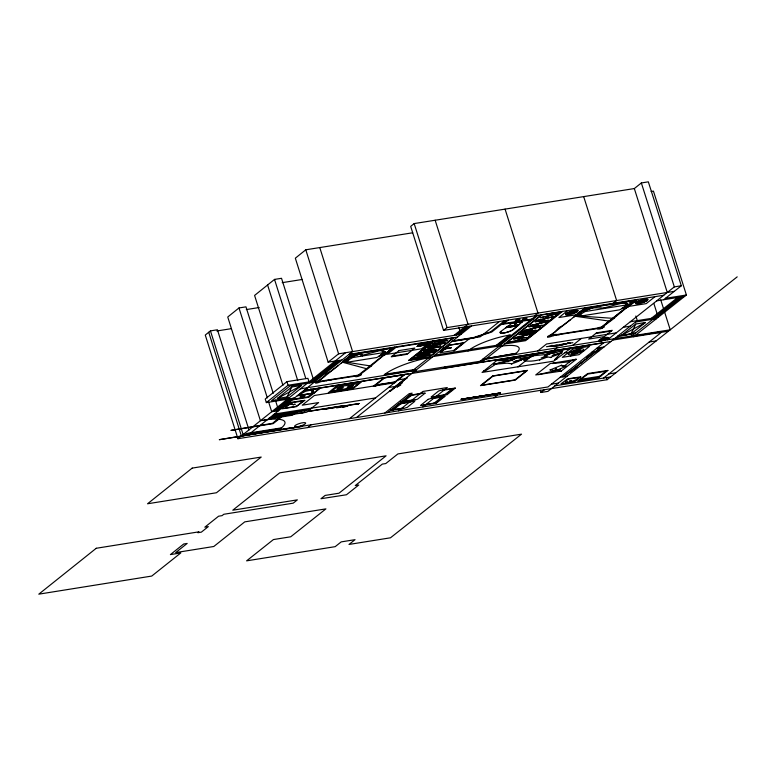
<?xml version="1.0" encoding="UTF-8"?>
<svg xmlns="http://www.w3.org/2000/svg" width="776" height="776" viewBox="0 0 776 776"><rect width="100%" height="100%" fill="white"/><g stroke="black" fill="none" stroke-linecap="round" stroke-linejoin="round"><path stroke-width="1.16" d="M449.644 348.007L448.848 348.443L451.118 347.755M450.022 348.036L442.155 349.442M516.224 323.611L514.866 324.009L516.069 323.514M522.51 321.759L511.481 323.485L508.057 326.298A36.365 8.517 -17 0 0 518.795 324.581L522.539 321.827M538.631 374.536L555.247 370.715M571.058 380.647L569.545 381.123L571.02 380.57M304.91 395.731C301.204 395.003 307.257 395.44 303.193 396.72M422.251 344.525L423.095 342.73M304.822 400.329L290.709 402.337M442.359 350.325L443.6 349.714L440.671 350.626M287.091 396.953L291.776 387.001L301.505 385.439L287.091 396.953L277.371 398.505L291.776 387.001M318.044 381.123L318.073 381.152A4.317 1.009 -16.9 0 0 315.328 382.859A2.464 0.582 -16.9 0 0 317.724 382.801A5.636 1.319 -16.9 0 0 319.925 382.035A2.183 0.514 -16.9 0 1 322.467 381.404A9.613 2.25 -16.9 0 0 327.084 380.638L326.512 380.589L331.265 379.823L328.539 380.25M630.907 334.019L635.777 324.029L645.477 322.486L630.907 334.019L621.207 335.562L635.777 324.029M443.077 389.697L455.289 388.107L447.18 394.596L433.784 397.07A2.891 0.679 -17 0 0 434.036 396.817L434.482 396.565M358.095 403.704L358.716 403.743L323.97 409.272L359.065 403.462M390.435 391.288L389.387 391.453M451.108 347.803L449.828 348.414M596.977 377.67L595.832 378.019L596.967 377.631M422.425 393.044A2.891 0.679 -17 0 0 422.222 393.257L421.659 393.548A78.231 18.294 -17 0 1 410.194 395.547M403.452 408.234L403.336 408.176A77.959 18.197 -16.9 0 0 392.316 409.767L391.802 409.854M432.649 398.001L444.823 396.42L436.723 402.899L423.318 405.392A2.891 0.679 -16.9 0 0 423.589 405.12L424.035 404.868M434.036 396.817L433.406 396.934M449.682 348.453L450.759 347.861L449.935 347.9M567.547 382.18L566.393 382.549L567.498 382.151M414.694 401.405L413.171 401.318M515.186 324.077L515.836 323.592M550.203 369.939L561.455 365.253M413.841 399.873L413.666 400.067A2.891 0.679 -16.9 0 0 413.259 400.338L400.901 401.987M349.103 388.757L348.928 388.543A2.173 0.504 -16.9 0 1 349.986 388.291M505.903 327.676L500.743 331.507A7.343 1.717 -17 0 0 503.886 333.011A7.343 1.717 -17 0 0 513.324 329.499L517.844 325.707L505.758 327.685L507.834 326.104M567.392 314.988L568.721 313.358M637.251 303.843L638.59 302.213M609.005 338.035L603.165 339.248M304.852 395.818L304.24 396.264M390.464 391.094L407.468 377.505L389.717 391.346L390.551 390.997M533.791 355.583L533.51 355.883A47.055 10.98 -17 0 0 524.081 360.015L523.548 359.986M560.757 353.167L554.51 359.792L556.838 359.259M483.632 370.957L485.669 370.724L494.836 364.807M425.073 393.17L423.618 393.005M332.594 391.395L332.419 391.259A2.483 0.582 -16.9 0 1 333.292 391.065L335.562 390.667L334.883 391.007M561.203 352.75L562.629 351.47M556.256 370.521L559.331 369.977L560.602 368.959M517.815 325.774L519.678 324.222M393.413 347.745L386.661 353.274A23.784 5.577 -17 0 1 384.042 355.224A32.563 7.624 -17 0 0 381.792 356.96L373.363 363.983A14.472 3.395 -17 0 0 371.752 365.709L360.132 374.488L360.985 374.187A4.317 1.009 -16.9 0 1 359.404 375.826A2.512 0.592 -16.9 0 1 356.349 376.69A5.044 1.183 -17 0 1 355.146 376.399M553.298 346.038L553.822 345.96A13.929 3.259 -17 0 0 564.375 344.263L565.752 343.846M445.977 347.667C444.153 349.171 447.568 346.688 445.977 347.667L443.988 347.978M636.378 300.07L629.569 305.608A23.804 5.568 -17 0 1 626.93 307.558A32.592 7.614 -17 0 0 624.661 309.294L616.163 316.336A14.482 3.385 -17 0 0 614.524 318.063L602.826 326.861L603.65 326.57A4.161 0.97 -17 0 1 602.021 328.19M412.677 232.79L305.783 249.794L295.336 258.185L328.151 362.169L342.138 359.928M248.999 429.991L217.425 329.771L210.451 330.886L205.271 335.048L237.922 438.712L607.075 379.716L737.2 276.857M273.23 393.316L245.973 306.85L238.989 307.956L227.746 316.996L260.426 420.728L267.41 419.612M313.194 378.717L281.523 278.293L274.529 279.409L254.586 295.433L282.92 385.303M663.693 299.72L681.318 285.772L648.338 181.836L641.354 182.952L634.322 188.558L414.171 223.575L410.679 226.379L443.552 330.382L663.761 295.258M338.161 365.632L331.498 370.656A14.472 3.395 -16.9 0 1 328.49 372.616A7.818 1.833 -16.9 0 0 326.104 374.061L324.533 376.302L318.092 381.152M266.352 402.599L288.061 385.255L309.032 381.908L307.907 378.319L286.926 381.666L265.227 399.019L266.352 402.599L294.298 398.136L291.97 398.505L276.353 410.979M328.151 362.169L338.598 353.817L461.031 334.281M237.922 438.712L345.601 352.692M274.025 411.358L289.642 398.883M309.624 382.917L335.736 362.072M246.593 434.007L247.466 433.309L281.465 427.877A39.721 9.293 -16.9 0 0 263.976 420.126M311.952 382.549L338.064 361.694M248.359 434.832L352.595 351.576L319.77 247.573M298.042 395.488L305.375 391.346L319.838 388.116L313.756 392.976L298.042 395.488L307.859 387.651M273.821 415.267L269.253 418.914L292.523 415.199L297.092 411.552M343.894 360.762L352.614 353.808M285.898 407.303L289.438 404.48M317.238 382.306L352.314 354.302L345.068 359.918A23.784 5.577 -17 0 0 342.914 361.781A32.553 7.634 -16.9 0 1 340.848 363.488M280.194 417.168L272.483 423.318L230.918 430.399L273.191 423.647L281.591 416.945M302.194 401.774L297.606 405.441A2.473 0.582 -16.9 0 1 294.56 406.595M304.725 400.435L296.238 406.663M320.624 387.825L308.809 397.264L292.048 399.941M281.465 427.877L280.602 428.565L243.111 434.56L210.451 330.886M332.167 391.366L332.603 391.114A2.483 0.582 -16.9 0 1 333.476 390.92L334.795 390.697M291.766 428.158L302.475 425.917L301.651 426.577L219.288 439.691L292.533 427.547M357.426 375.894L392.685 347.861M385.866 354.069L394.586 347.105M307.645 427.566L311.118 424.802M341.285 406.226L341.983 406.11L307.296 411.61M341.983 406.11L342.497 405.79L341.789 405.993M430.486 357.484A35.842 8.39 -17 0 0 384.886 374.294L384.091 374.924L416.479 369.754M374.439 385.449L384.188 377.679M443.552 330.382L447.054 327.598L674.266 291.349M374.847 385.915L374.449 386.235L376.399 385.672M433.056 340.974L408.603 360.452L429.565 357.105M409.369 360.151L422.095 350.422M432.154 342.245L429.817 344.108L431.165 343.04M410.019 360.045L433.9 341.013M412.153 358.755L414.491 356.892L413.142 357.969M434.55 340.916L421.814 350.645M357.911 403.879L358.531 403.578M418.565 358.687L420.175 358.425M419.108 358.502L442.718 339.704M419.913 358.376L443.523 339.578M349.462 418.671L405.14 374.333M454.038 335.397L468.044 324.242L435.152 220.239M456.366 335.028L466.871 326.667M412.114 371.006L454.038 337.628M458.703 334.65L469.199 326.289M414.733 370.026L415.519 369.405L384.877 374.294M356.426 417.556L471.536 325.92M441.922 350.228L440.749 350.568M402.579 382.578L396.895 387.117L400.775 384.993M440.458 352.546L449.721 345.175L463 343.06L453.737 350.432M453.941 350.995L469.305 338.763M499.511 321.458L480.247 336.784L452.282 341.246M384.886 413.016L409.243 393.636L412.153 393.17L387.787 412.551M445.279 366.815L443.532 368.202L610.955 341.479M504.681 320.634L490.539 331.876L473.564 337.531L452.786 340.848M467.986 350.975L469.742 349.588M506.505 320.342L491.79 332.002L473.156 338.152L451.913 341.547M502.993 324.242L508.251 320.061M398.524 410.834L422.891 391.453L447.296 387.554L422.901 406.934M414.578 401.522L407.206 407.381L404.509 408.205M425.035 393.209L417.585 399.116L415.577 399.824M515.749 323.543L514.663 324.038L515.186 324.029M428.1 399.359L420.602 405.411L421.494 405.509M495.922 346.513L510.453 334.97L509.056 335.193L495.408 346.048L496.805 345.824M534.47 315.88L537.981 313.087L505.069 209.113M499.424 344.845L536.226 315.599M480.179 361.247L537.972 315.318M484.544 358.881L515.953 353.371A35.842 8.381 -17 0 0 500.336 346.339M481.925 362.072L541.464 314.765M443.135 396.914L435.588 402.851A77.959 18.188 -16.9 0 0 424.142 404.849M453.601 388.611L446.045 394.548A77.998 18.197 -16.9 0 0 434.589 396.546M516.486 340.751L518.096 340.499M550.737 313.543L552.357 313.291M517.088 340.528L550.941 313.64M517.902 340.402L551.746 313.514M496.737 360.549L482.061 372.431L553.55 361.189L569.972 348.86L569.07 348.463L496.892 360.452A35.444 8.284 -17 0 0 512.422 359.482M528.126 337.541L531.482 334.883L528.941 336.512L529.552 336.415M560.253 312.03L542.909 325.804L543.559 325.697M526.642 339.131L560.903 311.923M559.021 313.582L555.664 316.249L558.206 314.61L557.595 314.707M527.282 339.034L544.606 325.27L543.966 325.377M562.435 311.418L525.614 340.664L504.662 344.01M570.583 319.644L563.871 324.678A14.482 3.385 -17 0 1 560.854 326.628A7.828 1.833 -17 0 0 558.448 328.083L554.927 332.012L550.368 335.067A4.317 1.009 -17 0 0 547.584 336.891M567.683 310.584L558.904 317.549L576.374 314.765L585.153 307.791M515.953 353.371L482.798 359.162M461.623 399.174L500.016 393.044M549.495 336.347L584.852 308.285L577.548 313.911A23.804 5.568 -17 0 0 575.375 315.784A32.582 7.624 -17 0 1 573.289 317.491M537.787 350.936L546.547 343.991L616.27 332.865M517.961 366.912L531.085 356.504M546.42 346.736L572.833 342.672M494.002 397.787L497.494 395.023M553.433 350.665L556.935 347.881M613.108 303.338L616.629 300.545L583.678 196.609M572.62 345.378L581.389 338.423M600.1 328.267L635.515 300.205M600.236 328.248L635.651 300.186M637.562 299.429L628.764 306.404L646.224 303.62L655.022 296.645M570.7 356L581.214 347.667M564.404 365.952L569.768 361.713A5.771 1.348 -17 0 1 576.287 359.249L561.126 371.122L535.721 374.934L550.194 363.575L576.093 359.269M540.241 390.192L540.969 392.491L544.461 389.717M603.98 342.585L547.953 386.952L241.375 435.947L208.725 332.274M607.492 339.81L674.334 286.887L681.318 285.772M562.804 376.845L582.757 361.597M594.057 352.1L586.695 357.93L589.712 355.544M563.677 376.709L600.449 347.59M570.059 372.208L577.402 366.388L574.395 368.775M601.322 347.444L581.166 362.858M651.258 318.393L677.661 297.499M653.576 318.024L679.989 297.121M631.897 335.911L652.985 319.227M655.904 317.646L682.317 296.752M633.623 336.745L686.401 294.987L653.44 191.119L651.122 191.488M580.923 379.299L587.946 374.032L605.959 371.248L599.712 376.302M658.019 332.855L659.775 331.459M603.621 378.058L661.501 332.293M556.605 368.784L555.238 370.278L555.713 370.705L566.325 366.214L561.252 365.506L561.921 365.205M510.424 360.617L513.305 359.346M428.148 399.32L430.845 398.495M573.328 312.049L576.132 310.196M643.188 300.904L646.01 299.051M431.98 398.408L432.116 398.515A78.201 18.275 -17 0 0 443.038 396.934M426.819 344.01L421.969 344.437M342.342 405.829L307.403 411.522M505.913 327.666L517.64 325.765L513.149 329.528A7.139 1.668 -17 0 1 503.973 332.943A7.139 1.668 -17 0 1 500.918 331.488M555.16 371.025L555.713 370.705A11.223 2.619 -17 0 1 555.946 368.542M348.696 388.718L348.734 388.689A2.173 0.504 -16.9 0 1 349.801 388.436M442.98 389.765A2.891 0.679 -17 0 1 442.592 390.018L442.572 390.202A78.231 18.285 -17 0 0 453.494 388.63M565.85 314.784L568.692 313.223M635.709 303.639L638.561 302.068M277.371 398.505L301.505 385.439M621.207 335.562L645.477 322.486M599.353 341.392L603.864 339.005M522.529 359.501L520.056 358.105L516.05 358.134L512.073 360.229L493.507 364.429M304.444 396.148L303.755 396.497M562.008 352.828L550.339 357.426L546.197 356.727L541.095 357.969M301.428 396.129L301.311 396.187A2.328 0.543 -16.9 0 0 301.437 397.147M614.466 338.695L619.267 336.347L635.408 333.137L617.977 335.921M381.928 354.011L385.556 352.314A25.986 6.092 -17 0 0 380.589 350.403L360.84 355.689M624.845 306.345L628.482 304.648A26.015 6.082 -17 0 0 623.564 302.727L603.806 308.014M453.659 388.582L455.347 388.107M516.05 358.134L511.326 360.219L493.885 364.186M545.014 355.796L554.976 351.693L544.636 356.038M443.271 396.856L444.89 396.41M304.008 396.381L302.582 396.914A2.173 0.504 -16.9 0 1 301.554 397.147L301.418 397.166M381.86 353.662L385.42 352.178M624.777 305.996L628.347 304.502M362.586 355.961A25.462 5.975 -17 0 0 360.365 353.885A25.986 6.092 -17 0 0 349.995 357.435L346.93 358.735A30.545 7.159 -17 0 0 347.89 360.733M605.542 308.285A88.483 20.69 -17 0 0 592.874 307.878A26.015 6.082 -17 0 0 582.504 311.428L579.42 312.728A30.574 7.149 -17 0 0 580.351 314.736M547.022 357.076C540.164 360.229 532.113 361.82 524.751 360.898L524.081 360.015M449.488 347.968L450.022 348.007M417.1 346.494L418.264 346.038M416.993 346.513L422.687 344.253M572.475 312.641A2.444 0.572 -17 0 0 572.329 311.719A2.444 0.572 -17 0 0 568.76 313.087A2.444 0.572 -17 0 0 571.165 313.145A2.425 0.563 -17 0 0 572.475 312.641L577.936 310.507M642.305 301.515L647.805 299.361M567.285 343.409L569.594 342.488L566.752 343.487M565.568 314.241L568.895 312.951M635.437 303.096L638.764 301.806M553.889 345.931L554.821 345.592M449.236 348.356L450.74 347.813M341.498 406.197L342.323 405.897M358.949 403.549L358.134 403.869L358.619 403.762M602.418 338.404L603.66 339.238M449.692 347.881L450.225 348.201M523.092 359.269L515.118 361.15M561.455 353.061L554.045 354.71M303.067 395.595A2.415 0.563 -16.9 0 0 300.399 396.749A2.415 0.563 -16.9 0 0 301.554 397.137L303.329 396.662M557.139 345.175L548.71 346.523M549.961 369.88L555.713 370.705L554.918 370.967M566.092 313.582L569.312 312.67M635.961 302.436L639.143 301.544M342.478 407.4L347.949 406.032L336.551 407.856M411.338 401.822L411.212 401.852A78.201 18.285 -17 0 1 399.756 403.85M496.785 393.723L464.009 398.961M432.688 397.981L432.785 397.962A2.629 0.611 -17 0 1 432.261 398.321M571.184 313.135L577.315 311.768M641.034 302L647.174 300.622M554.093 362.78L552.599 363.537L569.768 361.713M567.363 312.747L570.738 312.078M637.241 301.602L640.607 300.933M570.312 343.07L561.882 344.418M290.631 402.346L281.901 408.826L296.015 406.702M422.483 392.995L409.136 395.479L410.097 395.537L402.657 401.483L400.969 401.978M422.212 393.277L422.833 393.16M432.038 397.186L432.62 397.079M412.386 401.464L411.765 401.58A2.891 0.679 -16.9 0 1 411.978 401.357L398.689 403.792L399.65 403.83L392.22 409.786L390.532 410.281M421.591 405.489L422.173 405.382M422.959 405.237L423.589 405.12M445.754 347.842L443.717 348.201M349.995 388.272L350.674 388.155M349.811 388.417L351.315 388.068M543.035 357.232L546.129 356.688M402.24 401.551L402.754 401.464A77.988 18.207 -16.9 0 1 413.686 399.882M447.034 394.625L446.54 394.47M436.578 402.928L436.093 402.773M331.032 379.862L353.255 376.486A2.183 0.514 -16.9 0 1 355.088 376.418M282.212 282.658L302.339 279.447M246.312 309.575L259.145 307.538M216.882 330.974L231.093 328.704M562.028 311.739L541.706 314.988L507.465 342.197L527.767 338.957M584.454 308.353L636.853 299.992M503.867 323.543L533.587 318.81M501.248 324.523L532.705 319.508M665.459 298.324L686.401 294.987M656.709 300.836L684.645 296.384M624.37 306.811L626.639 306.452A21.99 5.141 -17 0 0 633.856 300.729L587.859 308.062A21.98 5.141 -17 0 0 582.504 311.428M576.423 314.978L580.72 314.29M623.196 307.519L628.705 306.636M575.53 315.686L580.157 314.949M621.964 308.276L627.803 307.345M506.553 327.074L518.552 325.163M349.113 354.36L457.53 337.065M432.775 341.197L453.106 337.958L429.206 356.979L408.894 360.229M351.916 354.36L393.888 347.667M381.462 354.477L383.732 354.118A21.97 5.151 -17 0 0 390.891 348.405L355.33 354.079A21.97 5.151 -17 0 0 349.995 357.435M333.399 362.44L340.402 361.325M343.952 360.976L348.259 360.287M380.288 355.175L385.808 354.302M347.706 360.947L343.07 361.684L371.093 366.039M379.066 355.941L384.915 355.01M392.123 356.126L407.856 353.623M443.639 348.259L445.628 347.939M442.504 349.161L449.896 347.988M440.943 350.412L443.009 350.034M630.325 321.73L658.232 317.277L653.848 303.464M506.408 342.623L527.36 339.277M550.456 335.581L604.194 327.006M635.544 322.011L656.467 318.674M434.812 355.156L501.17 344.563M433.066 356.553L499.414 345.96M428.691 357.804L432.193 357.241M498.541 346.649L502.033 346.096M623.293 327.297L630.267 326.182M595.667 333.535L611.372 331.032M314.29 382.18L289.817 386.079L271.581 400.659L289.05 397.865M318.189 381.55L361.509 374.633M300.341 388.844L415.606 370.443M485.417 359.298L670.231 329.79L660.725 299.837M634.506 336.056L658.902 332.157M413.86 371.83L483.671 360.685M612.71 340.082L668.476 331.187M303.852 390.503L408.632 373.78M303.591 390.716L603.718 342.798M496.892 360.452L570.088 348.764M520.415 358.211L532.54 356.271M546.207 354.089L551.435 353.255M559.835 351.916L561.94 351.576M521.928 358.851L529.135 357.707M564.938 352.847L566.684 352.566M297.256 395.779L314.018 393.102L312.932 389.639M398.166 379.891L405.15 378.775L395.469 386.419L388.582 387.515M596.967 348.143L603.941 347.027M567.586 353.177L584.318 350.5M331.876 391.026L353.613 387.554M373.46 386.05L314.387 395.488L302.233 405.188L318.635 402.569L306.481 412.26L269.146 418.225L306.462 410.048L302.989 412.822L272.609 415.461L309.954 409.495M649.202 342.022L656.176 340.906M292.911 399.242L307.926 396.846L312.272 393.384L310.817 388.766M591.7 352.314L598.665 351.198M293.668 402.463L301.117 401.27A2.483 0.582 -16.9 0 1 302.252 401.716M294.414 406.624L286.965 407.807A2.473 0.582 -16.9 0 1 285.83 407.361M278.681 410.611L271.697 411.726L268.428 401.347M274.345 414.074L375.535 397.913M272.308 416.479L295.578 412.764M270.572 417.857L293.842 414.141M560.194 377.262L567.159 376.156M608.869 373.906L615.824 372.8M579.885 379.464L600.76 376.137M551.455 384.188L558.41 383.072M578.304 380.715L599.179 377.378M554.918 385.847L610.576 376.952M540.969 392.491L547.924 391.376L637.3 320.614L635.845 316.016M431.844 397.225L431.049 397.089L438.556 391.046L441.301 390.183M539.136 374.633L538.651 374.585M403.792 408.302L403.219 408.37A2.891 0.679 -16.9 0 0 402.792 408.661L390.464 410.291M442.019 390.095L442.592 390.018M413.666 400.067L414.229 399.999M414.956 399.902L415.49 399.834M431.563 398.398L432.135 398.33M351.13 388.213L351.741 388.019M548.002 352.808L549.757 352.614A19.701 4.598 -17 0 1 554.365 353.982M494.399 364.235L507.271 363.168L512.102 363.828M351.353 388.184L352.061 388.029M334.834 390.823L335.387 390.813M551.018 357.387L550.465 357.61M540.038 359.889L539.485 360.122M639.337 300.642L642.179 300.574M569.468 311.787L572.31 311.719M600.391 340.877L599.47 341.362M566.325 366.214L562.959 366.272L561.252 365.506M570.244 313.378L574.318 313.32M640.103 302.233L644.187 302.184M575.452 315.745L613.865 318.393M549.204 354.234L533.17 355.757M574.87 316.21L609.645 321.167M342.41 362.208L366.902 368.804M290.631 403.646L292.377 404.141L288.585 404.412L290.573 403.636A2.483 0.582 -16.9 0 1 293.532 402.482M552.948 345.698L551.814 345.339L552.405 345.776M346.736 358.599L348.308 360.083M579.236 312.602L580.778 314.076M639.094 302.33L640.152 303.426M569.254 313.485L570.292 314.571M545.528 355.845L546.197 356.727M511.549 364.051L511.423 363.866A16.354 3.822 -17 0 0 522.403 359.307M641.354 182.952L674.334 286.887M634.322 188.558L667.282 292.465M606.347 377.417L607.075 379.716M458.839 327.346L459.935 330.819M414.171 223.575L447.054 327.598M305.783 249.794L338.598 353.817M312.408 389.727L313.494 393.19M274.529 279.409L305.802 378.552M267.594 284.986L297.761 380.647M286.926 381.666L288.061 385.255M275.412 400.232L277.954 408.302M238.989 307.956L267.332 397.894M572.94 310.701L573.251 311.758M642.809 299.555L643.12 300.613M566.432 343.729A14.337 3.347 -17 0 1 552.454 345.97M468.782 350.296A31.884 7.459 -17 0 1 509.056 335.193M579.071 312.873A73.788 17.237 -17 0 1 593.378 307.674M622.633 302.747A73.788 17.256 -17 0 1 627.891 304.997M597.83 328.772A5.054 1.183 -17 0 0 599.004 329.072A2.512 0.592 -17 0 0 602.079 328.2M597.762 328.791A2.183 0.514 -17 0 0 595.949 328.859L558.739 334.601L559.331 334.679A9.613 2.25 -17 0 1 554.724 335.436A2.183 0.514 -17 0 0 552.182 336.066A5.636 1.319 -17 0 1 549.98 336.832A2.473 0.572 -17 0 1 547.623 336.881M393.248 410.106A118.03 27.538 -17 0 1 401.774 403.268M403.685 401.803A118.078 27.558 -17 0 1 412.221 394.965M441.816 396.875A118.01 27.587 -16.9 0 1 433.115 403.743M452.272 388.563A118.059 27.606 -16.9 0 1 443.562 395.44M561.358 371.074A5.771 1.348 -17 0 1 559.331 369.977M563.075 349.879A6.412 1.494 -17 0 1 554.976 352.692M522.403 359.307A12.474 2.92 -17 0 1 513.198 361.888M561.329 352.867A12.474 2.91 -17 0 1 552.114 355.447M346.581 358.881A73.73 17.276 -17 0 1 360.869 353.681M379.658 350.422A73.73 17.285 -16.9 0 1 384.974 352.663M569.865 381.967L571.029 381.627L569.914 381.908M420.582 344.874L424.016 343.884L420.592 344.845M580.729 376.874L574.967 381.53L561.048 383.751L567.702 378.814L580.729 376.874M338.86 388.475L341.324 387.777L338.889 388.436M349.084 386.846L351.547 386.167L349.093 386.826M607.889 370.424L598.655 377.796L577.78 381.132L587.636 373.557L607.88 370.443M601.846 339.616L605.28 338.646L601.866 339.578M287.236 405.12L288.798 404.703L287.295 405.053M289.351 403.433L290.913 403.016L289.351 403.433M293.076 404.771L295.035 404.238L293.076 404.771M578.78 377.514L568.856 378.969C557.692 385.556 577.393 381.016 578.712 377.611M413.734 358.337L429.322 355.214L413.734 358.337M417.527 355.321L433.105 352.197L417.527 355.321M418.739 354.351L434.317 351.227L418.739 354.351M420.058 353.303L435.646 350.17L420.058 353.303M424.414 349.83L440.002 346.707L424.414 349.83M428.798 346.339L444.386 343.215L428.798 346.339M515.138 337.725L531.473 333.913L515.138 337.725M524.207 330.527L540.542 326.715L524.207 330.527M530.483 325.532L546.828 321.72L530.483 325.532M536.74 320.566L553.084 316.753L536.74 320.566M540.329 317.714L556.683 313.892L540.329 317.714M192.186 468.103L147.537 503.779L216.465 492.75L261.211 457.064L192.186 468.103M96.243 548.273L38.8 594.164L151.747 576.064L180.798 552.929L170.4 554.597L183.699 543.995L187.171 543.442L175.667 552.599L213.798 546.488L244.75 521.87L325.91 508.872L290.738 536.788L273.424 539.562L246.603 560.854L335.174 546.663L341.197 541.89L355.03 539.669L349.006 544.442L390.493 537.797L521.53 434.153L397.894 453.931L385.759 463.563L382.287 464.116L355.282 485.553L358.755 485L346.474 494.748L343.002 495.301L320.973 498.716L325.115 495.428L338.996 493.206L386.079 455.822L279.709 472.836L232.781 510.201L297.353 499.87L293.212 503.158L223.789 514.275L222.072 515.642L218.599 516.205L204.835 527.166L208.308 526.603L201.343 532.152L197.87 532.705L198.986 531.822L96.243 548.273M337.056 385.759L328.364 392.704L352.799 388.795L361.5 381.86L337.056 385.759M336.862 387.049L330.906 391.802L352.653 388.33L358.609 383.577L336.862 387.049M332.788 391.23L335.048 390.871L332.788 391.23M396.012 347.318L387.282 354.283L421.543 348.812L430.282 341.857L396.012 347.318M349.307 388.601L351.567 388.233L349.307 388.601M399.106 350.558L391.25 356.824L406.983 354.312L414.84 348.055L399.106 350.558M374.158 385.497L373.324 386.157L394.829 382.723L395.653 382.064L374.158 385.497M384.605 377.883L375.691 384.983L394.955 381.908L403.879 374.798L384.605 377.883M449.546 345.097L439.934 352.74L453.911 350.519L463.524 342.866L449.546 345.097M461.051 399.271L500.539 392.957L461.051 399.271M492.682 375.933L480.46 385.633L515.303 380.065L527.534 370.365L492.682 375.933M493.032 376.098L481.508 385.245L514.954 379.9L526.487 370.753L493.032 376.098M554.403 334.65L553.075 335.707L556.334 334.34L554.403 334.65M586.51 309.178L585.172 310.245L588.441 308.867L586.51 309.178M598.752 327.569L597.413 328.636L600.682 327.268L598.752 327.569M630.898 302.097L629.559 303.164L632.828 301.786L630.898 302.097M572.843 349.006L562.328 357.338L579.061 354.661L589.576 346.339L572.843 349.006M596.55 332.836L588.654 339.093L604.349 336.59L612.245 330.334L596.55 332.836M535.653 321.477L535.062 321.865L548.787 320.294L535.653 321.477M529.368 326.473L528.776 326.861L542.502 325.29L529.368 326.473M523.121 331.43L522.529 331.827L536.255 330.246L523.121 331.43M521.23 332.933L520.638 333.331L534.363 331.75L521.23 332.933M519.483 334.32L518.902 334.708L532.617 333.137L519.483 334.32M514.052 338.637L513.47 339.025L527.185 337.453L514.052 338.637M434.647 341.809L434.172 342.09L447.771 340.557L434.647 341.809M432.145 343.807L431.66 344.088L445.269 342.555L432.145 343.807M427.78 347.279L427.304 347.561L440.904 346.028L427.78 347.279M423.405 350.771L422.92 351.053L436.519 349.52L423.405 350.771M417.081 355.806L416.596 356.087L430.195 354.554L417.081 355.806M625.64 305.084L585.279 311.515A18.314 4.287 -17 0 0 579.274 316.288L619.626 309.847A18.314 4.287 -17 0 0 625.64 305.084M382.714 352.75L352.789 357.523A18.304 4.287 -17 0 0 346.833 362.285L376.748 357.513A18.304 4.287 -17 0 0 382.714 352.75M516.603 320.789A2.444 0.572 -17 0 0 519.998 319.246A2.444 0.572 -17 0 0 516.36 319.828A2.444 0.572 -17 0 0 516.603 320.789M523.596 319.673A2.444 0.572 -17 0 0 526.991 318.131A2.444 0.572 -17 0 0 523.354 318.713A2.444 0.572 -17 0 0 523.596 319.673M601.672 340.615A4.229 0.989 -17 0 0 607.618 337.958A4.229 0.989 -17 0 0 601.39 338.918A4.229 0.989 -17 0 0 601.672 340.615M601.381 340.839A4.889 1.145 -17 0 0 608.238 337.764A4.889 1.145 -17 0 0 601.051 338.879A4.889 1.145 -17 0 0 601.381 340.839M420.311 345.883A4.239 0.989 -17 0 0 426.363 343.235A4.239 0.989 -17 0 0 420.233 344.108A4.239 0.989 -17 0 0 420.311 345.883M420 346.106A4.889 1.145 -17 0 0 426.994 343.05A4.889 1.145 -17 0 0 419.913 344.069A4.889 1.145 -17 0 0 420 346.106M297.635 426.713A5.82 1.358 -16.9 0 0 305.686 423.046A5.82 1.358 -16.9 0 0 297.043 424.433A5.82 1.358 -16.9 0 0 297.635 426.713M348.88 387.66A3.356 0.786 -16.9 0 0 353.526 385.546A3.356 0.786 -16.9 0 0 348.54 386.341A3.356 0.786 -16.9 0 0 348.88 387.66M338.656 389.29A3.356 0.786 -16.9 0 0 343.302 387.175A3.356 0.786 -16.9 0 0 338.317 387.971A3.356 0.786 -16.9 0 0 338.656 389.29M639.841 302.281A2.444 0.572 -17 0 0 643.236 300.739A2.444 0.572 -17 0 0 639.608 301.311A2.444 0.572 -17 0 0 639.841 302.281M638.861 303.678A6.528 1.523 -17 0 0 647.921 299.555A6.528 1.523 -17 0 0 638.25 301.098A6.528 1.523 -17 0 0 638.861 303.678M569.002 314.823A6.528 1.523 -17 0 0 578.062 310.701A6.528 1.523 -17 0 0 568.372 312.243A6.528 1.523 -17 0 0 569.002 314.823M572.445 354.613A8.138 1.901 -17 0 0 583.746 349.481A8.138 1.901 -17 0 0 571.669 351.412A8.138 1.901 -17 0 0 572.445 354.613M573.852 353.507A4.879 1.135 -17 0 0 580.623 350.422A4.879 1.135 -17 0 0 573.386 351.586A4.879 1.135 -17 0 0 573.852 353.507"/></g></svg>
